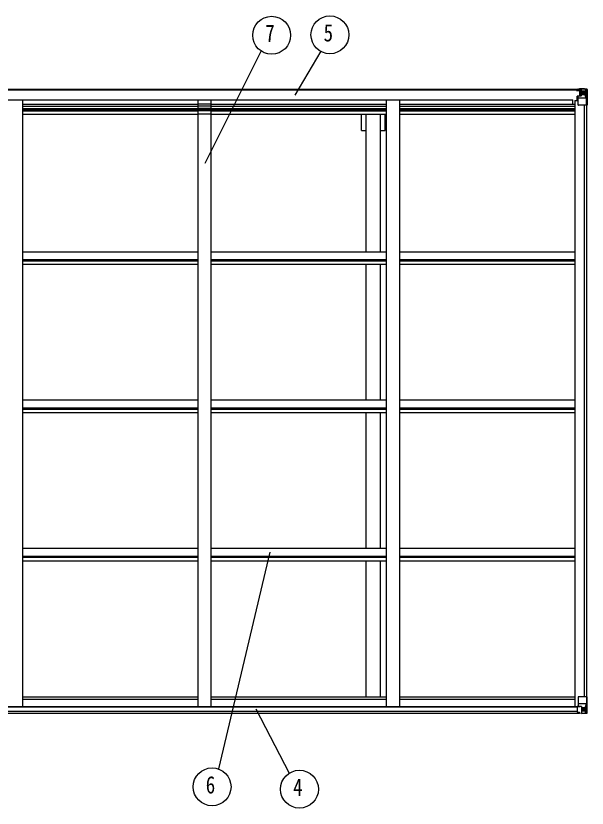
# Model space of a CAD drawing. Units: millimetres, scale not verified. Extents: x -10512 to 10512, y -7425 to 7425.
# Drawn here: x -2327 to -157, y -1169 to 1841 of the extents above; entities that cross this region are included whole.
import ezdxf
from ezdxf.enums import TextEntityAlignment as Align

# ---------------------------------------------------------------- set-up
doc = ezdxf.new("R2010")
doc.units = ezdxf.units.MM
doc.header["$LTSCALE"] = 30
for name, color, linetype in [('0-4_YKK_13', 4, 'Continuous'), ('0-5_YKK_A1', 4, 'Continuous'), ('0-6_YKK_D', 6, 'Continuous')]:
    doc.layers.add(name, color=color, linetype=linetype)
doc.styles.add('ＭＳ ゴシック', font='')
doc.styles.get('ＭＳ ゴシック').set_extended_font_data('MS Gothic')

msp = doc.modelspace()

# ---------------------------------------------------------------- linework, layer by layer
at = {"layer": '0-4_YKK_13'}
for p, q in [((-197.45, 1559.22), (-197.45, 1560.14)), ((-196.45, 1559.22), (-197.45, 1559.22)), ((-197.45, 1559.22), (-197.45, 1557.65)), ((-197.45, 1557.54), (-197.45, 1557.65)), ((-196.45, 1560.14), (-196.45, 1559.22)), ((-191.45, 1559.22), (-196.45, 1559.22)), ((-195.95, 1536.39), (-194.95, 1536.4)), ((-195.95, 1520.17), (-195.95, 1536.39)), ((-190.9, 1536.43), (-194.95, 1536.4)), ((-191.25, 1562.72), (-192.94, 1562.29)), ((-191.45, 1557.61), (-191.45, 1559.22)), ((-191.45, 1557.61), (-181.45, 1557.52)), ((-191.45, 1502.52), (-191.45, 1535.62)), ((-191.25, 1562.72), (-190.95, 1562.72)), ((-190.95, 1562.72), (-190.95, 1562.29)), ((-180.28, 1538.16), (-190.62, 1536.51)), ((-190.62, 1535.88), (-180.28, 1537.53)), ((-190.62, 1536.51), (-190.62, 1535.88)), ((-189.45, 1559.48), (-181.45, 1559.48)), ((-189.45, 1559.45), (-181.45, 1559.45)), ((-185.95, 1564.92), (-179.45, 1564.52)), ((-185.95, 1564.03), (-185.95, 1564.92)), ((-179.45, 1563.63), (-185.95, 1564.03)), ((-185.95, 1563.52), (-185.95, 1564.03)), ((-185.95, 1563.52), (-185.95, 1563.11)), ((-185.95, 1563.11), (-180.95, 1563.02)), ((-185.95, 1563.11), (-185.95, 1562.29)), ((-184.95, 1537.42), (-184.95, 1557.38)), ((-181.06, 1557.15), (-184.95, 1557.15)), ((-184.95, 1553.52), (-180.95, 1553.52)), ((-184.95, 1545.32), (-180.95, 1545.32)), ((-181.45, 1559.48), (-181.45, 1557.52)), ((-181.45, 1558.45), (-180.95, 1558.45)), ((-181.45, 1557.36), (-181.45, 1557.52)), ((-181.45, 1557.52), (-181.45, 1557.52)), ((-180.95, 1558.81), (-179.45, 1558.81)), ((-180.95, 1555.28), (-179.45, 1555.28)), ((-180.95, 1541.72), (-179.45, 1541.72)), ((-180.28, 1537.53), (-180.28, 1538.16)), ((-179.45, 1538.42), (-179.45, 1564.52)), ((-179.45, 1564.4), (-167.45, 1563.62)), ((-178.45, 1555.28), (-179.45, 1555.28)), ((-167.45, 1555.28), (-179.45, 1555.28)), ((-167.45, 1541.72), (-179.45, 1541.72)), ((-172.93, 1548.08), (-172.93, 1547.12)), ((-165.12, 1555.22), (-167.45, 1555.28)), ((-167.45, 1541.72), (-165.12, 1541.75)), ((-167.45, 1541.72), (-167.45, 1541.72)), ((-167.36, 1563.61), (-159.44, 1563.14)), ((-165.12, 1541.75), (-165.12, 1555.22)), ((-160.84, 1528.4), (-164.98, 1540.49)), ((-164.26, 1558.73), (-161.53, 1562.4)), ((-160.3, 1562.17), (-160.29, 1562.1)), ((-160.29, 1501.52), (-160.29, 1562.1)), ((-158.39, 1563.23), (-158.39, 1563.23)), ((-158.39, 1563.19), (-158.39, 1563.22)), ((-157.45, 1562.23), (-157.45, 1562.19)), ((-194.95, 1534.66), (-195.95, 1534.67)), ((-195.95, 1524.52), (-191.45, 1524.52)), ((-167.45, 1528.19), (-191.45, 1528.19)), ((-160.84, 1528.4), (-167.45, 1528.19)), ((-160.29, 1501.52), (-190.45, 1501.52)), ((-191.45, -746.92), (-191.45, -780.01)), ((-157.45, -745.92), (-190.45, -745.92)), ((-160.29, -745.92), (-160.29, -806.5)), ((-157.45, -806.63), (-157.45, -745.92)), ((-185.95, -782.13), (-194.95, -782.16)), ((-167.45, -772.58), (-191.45, -772.58)), ((-190.62, -780.27), (-180.28, -781.93)), ((-190.62, -780.91), (-190.62, -780.27)), ((-182.97, -782.13), (-190.62, -780.91)), ((-179.45, -782.13), (-185.95, -782.13)), ((-180.28, -781.93), (-180.28, -782.13)), ((-179.45, -782.13), (-179.45, -808.92)), ((-160.84, -772.8), (-167.45, -772.58)), ((-160.84, -772.8), (-164.98, -784.88)), ((-195.95, -783.07), (-195.95, -803.23)), ((-194.95, -803.94), (-185.95, -804)), ((-185.95, -809.31), (-185.95, -803.37)), ((-179.45, -786.12), (-167.45, -786.12)), ((-167.45, -799.67), (-179.45, -799.67)), ((-179.45, -808.8), (-167.45, -808.02)), ((-171.97, -792.48), (-171.97, -791.52)), ((-167.45, -786.11), (-167.45, -786.12)), ((-167.45, -786.11), (-165.12, -786.15)), ((-165.12, -799.62), (-167.45, -799.68)), ((-167.36, -808.01), (-159.44, -807.54)), ((-165.12, -786.15), (-165.12, -799.62)), ((-164.26, -803.13), (-161.53, -806.79)), ((-160.3, -806.57), (-160.29, -806.5)), ((-158.39, -807.58), (-158.39, -807.63))]:
    msp.add_line(p, q, dxfattribs=at)
for points in [[(-191.45, 1557.61), (-191.45, 1557.6), (-197.45, 1557.65)], [(-196.45, 1557.49), (-181.45, 1557.36), (-181.45, 1557.36)], [(-194.95, 1536.4), (-194.95, 1534.66), (-191.45, 1534.64)], [(-181.45, 1558.45), (-189.45, 1558.45), (-189.45, 1560.14)], [(-185.95, 1563.52), (-180.95, 1563.52), (-180.95, 1538.05)], [(-158.39, 1563.23), (-167.45, 1563.78), (-179.45, 1564.52)], [(-173.89, 1550), (-174.85, 1550), (-174.85, 1549.04), (-173.89, 1549.04)], [(-171.97, 1550.96), (-171.97, 1551.92), (-172.93, 1551.92), (-172.93, 1550.96)], [(-172.93, 1547.12), (-171.97, 1547.12), (-171.97, 1548.08)], [(-171.01, 1549.04), (-170.05, 1549.04), (-170.05, 1550), (-171.01, 1550)], [(-157.45, 1562.19), (-157.45, 1501.52), (-160.29, 1501.52)], [(-195.95, -803.23), (-195.94, -803.33), (-185.95, -803.37)], [(-158.39, -807.63), (-167.45, -808.18), (-185.95, -809.31)], [(-173.89, -793.44), (-174.85, -793.44), (-174.85, -794.4), (-173.89, -794.4)], [(-171.97, -791.52), (-172.93, -791.52), (-172.93, -792.48)], [(-172.93, -795.36), (-172.93, -796.32), (-171.97, -796.32), (-171.97, -795.36)], [(-171.01, -794.4), (-170.05, -794.4), (-170.05, -793.44), (-171.01, -793.44)]]:
    msp.add_lwpolyline(points, dxfattribs=at)
for centre in [(-172.45, 1549.52), (-172.45, -793.92)]:
    msp.add_circle(centre, 5.3, dxfattribs=at)
for centre, radius, start, end in [((-196.59, 1565.18), 7.69, 263.56574, 271.03001), ((-190.51, 1535.58), 0.937, 96.73234, 177.67791), ((-190.51, 1534.94), 0.937, 96.73234, 177.67791), ((-181.45, 1559.98), 0.5, 270.00309, 0.00198), ((-181.45, 1559.95), 0.5, 269.99891, 359.99891), ((-181.45, 1557.02), 0.5, 359.95536, 89.47105), ((-181.46, 1556.85), 0.513, 358.95293, 88.11972), ((-180.39, 1539.09), 0.937, 276.73234, 357.67791), ((-180.39, 1538.46), 0.937, 276.73234, 357.67791), ((-173.89, 1550.96), 0.96, 270, 0), ((-173.89, 1548.08), 0.96, 0, 90), ((-171.01, 1550.96), 0.96, 180, 270), ((-171.01, 1548.08), 0.96, 90, 180), ((-161.58, 1562.23), 1.28, 357.54105, 48.82169), ((-159.6, 1575.84), 12.7, 264.89689, 270.75534), ((-158.45, 1562.23), 0.999, 0.04917, 86.5576), ((-158.45, 1562.23), 1, 359.99921, 86.49983), ((-158.45, 1562.19), 0.999, 0.04917, 86.5576), ((-190.45, 1502.52), 1, 180, 270), ((-190.45, -746.92), 1, 90, 180), ((-190.51, -779.34), 0.937, 182.32209, 263.26766), ((-190.51, -779.98), 0.937, 182.32209, 263.26766), ((-180.39, -782.86), 0.937, 50.93398, 83.26766), ((-173.89, -792.48), 0.96, 270, 0), ((-173.89, -795.36), 0.96, 0, 90), ((-171.01, -792.48), 0.96, 180, 270), ((-171.01, -795.36), 0.96, 90, 180), ((-161.58, -806.62), 1.28, 311.17831, 2.45895), ((-159.6, -820.23), 12.7, 89.24466, 95.10311), ((-158.45, -806.59), 0.999, 273.4424, 359.95083), ((-158.45, -806.62), 0.999, 273.4424, 359.95083), ((-158.45, -806.63), 1, 273.50017, 0.00079)]:
    msp.add_arc(centre, radius, start, end, dxfattribs=at)
for centre, major_axis, ratio, start_param, end_param in [((-85.7, 1555.28), (-81.75, 0), 0.061163, 6.2824128, 6.2831853), ((-162.25, 1555.14), (-0.03, 5), 0.573921, 0.7672717, 1.551125), ((-163.71, 1541.77), (0, 3), 0.468246, 1.5772882, 2.0127935), ((-160.58, 1560.21), (0.02, 3), 0.466854, 0.125683, 0.7596956), ((-160.39, 1563.31), (-2, 0.12), 0.060933, 2.0712557, 3.1453404), ((-359.39, 1575.54), (-201, 12.36), 0.060933, 3.1453404, 3.145839), ((-161.56, 1530.75), (-0.85, 2.32), 0.403757, 3.0087805, 3.9744392), ((-194.95, -783.07), (-1, -0.021), 0.906239, 4.6936843, 6.2644806), ((-161.56, -775.15), (-0.85, -2.32), 0.403757, 2.3087461, 3.2744049), ((-194.95, -803.23), (-1, 0.012), 0.707053, 0.1587743, 1.5795216), ((-85.7, -799.67), (-81.75, 0), 0.061163, 0, 0.0007725), ((-162.25, -799.54), (-0.03, -5), 0.573921, 4.7320603, 5.5159136), ((-163.71, -786.17), (0, -3), 0.468246, 4.2703918, 4.7058971), ((-160.58, -804.61), (0.02, -3), 0.466854, 5.5234897, 6.1575023), ((-160.39, -807.71), (-2, -0.12), 0.060933, 3.1378449, 4.2119296), ((-359.39, -819.94), (-201, -12.36), 0.060933, 3.1373463, 3.1378449)]:
    msp.add_ellipse(centre, major_axis=major_axis, ratio=ratio, start_param=start_param, end_param=end_param, dxfattribs=at)
at = {"layer": '0-5_YKK_A1'}
for p, q in [((-3757.95, 1562.29), (-180.95, 1562.29)), ((-3757.95, 1560.14), (-180.95, 1560.14)), ((-3726.95, 1522), (-211.95, 1522)), ((-2302.45, 1521.99), (-2302.45, -781.94)), ((-2302.45, 1506.49), (-1636.45, 1506.49)), ((-1636.45, 1521.99), (-1636.45, -781.94)), ((-1586.45, 1506.49), (-1636.45, 1506.49)), ((-1586.45, 1521.99), (-1586.45, -781.94)), ((-1586.45, 1506.49), (-920.45, 1506.49)), ((-920.45, 1521.99), (-920.45, -781.94)), ((-870.45, 1521.99), (-870.45, -781.94)), ((-870.45, 1506.49), (-204.45, 1506.49)), ((-211.95, 1506.49), (-211.95, 1522)), ((-204.45, 1520.17), (-204.45, -781.94)), ((-204.45, 1520.17), (-191.45, 1520.17)), ((-2302.45, 1498.09), (-1636.45, 1498.09)), ((-2302.45, 1489.89), (-1636.45, 1489.89)), ((-2302.45, 1485.97), (-1636.45, 1485.97)), ((-2302.45, 1480.89), (-1636.45, 1480.89)), ((-1586.45, 1498.09), (-1636.45, 1498.09)), ((-1586.45, 1489.89), (-1636.45, 1489.89)), ((-1586.45, 1485.97), (-1636.45, 1485.97)), ((-1586.45, 1480.89), (-1636.45, 1480.89)), ((-1586.45, 1498.09), (-920.45, 1498.09)), ((-1586.45, 1489.89), (-920.45, 1489.89)), ((-1586.45, 1485.97), (-920.45, 1485.97)), ((-1586.45, 1480.89), (-920.45, 1480.89)), ((-870.45, 1498.09), (-204.45, 1498.09)), ((-870.45, 1489.89), (-204.45, 1489.89)), ((-870.45, 1485.97), (-204.45, 1485.97)), ((-870.45, 1480.89), (-204.45, 1480.89)), ((-169.15, 1501.52), (-169.15, -745.92)), ((-159.45, 1501.52), (-159.45, -745.92)), ((-2302.45, 1467.88), (-1636.45, 1467.88)), ((-1586.45, 1467.88), (-1636.45, 1467.88)), ((-1586.45, 1467.88), (-920.45, 1467.88)), ((-1014.65, 1406.29), (-1014.65, 1466.69)), ((-996.95, 945.1), (-996.95, 1466.69)), ((-941.95, 945.1), (-941.95, 1466.69)), ((-924.25, 1406.29), (-924.25, 1466.69)), ((-870.45, 1467.88), (-204.45, 1467.88)), ((-1014.65, 1406.29), (-996.95, 1406.29)), ((-941.95, 1406.29), (-924.25, 1406.29)), ((-2302.45, 945.22), (-1636.48, 945.22)), ((-1636.45, 945.22), (-1636.48, 945.22)), ((-1586.45, 945.22), (-920.48, 945.22)), ((-870.45, 945.22), (-204.48, 945.22)), ((-2302.45, 915.49), (-1636.48, 915.49)), ((-2302.45, 910.94), (-1636.48, 910.94)), ((-1636.45, 915.49), (-1636.48, 915.49)), ((-1636.45, 910.94), (-1636.48, 910.94)), ((-1586.45, 915.49), (-920.48, 915.49)), ((-1586.45, 910.94), (-920.48, 910.94)), ((-870.45, 915.49), (-204.48, 915.49)), ((-870.45, 910.94), (-204.48, 910.94)), ((-2302.45, 897.93), (-1636.48, 897.93)), ((-1636.45, 897.93), (-1636.48, 897.93)), ((-1586.45, 897.93), (-920.48, 897.93)), ((-996.95, 381.95), (-996.95, 896.73)), ((-941.95, 381.95), (-941.95, 896.73)), ((-870.45, 897.93), (-204.48, 897.93)), ((-2302.45, 382.07), (-1636.48, 382.07)), ((-1636.45, 382.07), (-1636.48, 382.07)), ((-1586.45, 382.07), (-920.48, 382.07)), ((-870.45, 382.07), (-204.48, 382.07)), ((-2302.45, 352.34), (-1636.48, 352.34)), ((-2302.45, 347.79), (-1636.48, 347.79)), ((-2302.45, 334.78), (-1636.48, 334.78)), ((-1636.45, 352.34), (-1636.48, 352.34)), ((-1636.45, 347.79), (-1636.48, 347.79)), ((-1636.45, 334.78), (-1636.48, 334.78)), ((-1586.45, 352.34), (-920.48, 352.34)), ((-1586.45, 347.79), (-920.48, 347.79)), ((-1586.45, 334.78), (-920.48, 334.78)), ((-996.95, -181.2), (-996.95, 333.58)), ((-941.95, -181.2), (-941.95, 333.58)), ((-870.45, 352.34), (-204.48, 352.34)), ((-870.45, 347.79), (-204.48, 347.79)), ((-870.45, 334.78), (-204.48, 334.78)), ((-2302.45, -181.07), (-1636.48, -181.07)), ((-1636.45, -181.07), (-1636.48, -181.07)), ((-1586.45, -181.07), (-920.48, -181.07)), ((-870.45, -181.07), (-204.48, -181.07)), ((-2302.45, -210.81), (-1636.48, -210.81)), ((-2302.45, -215.36), (-1636.48, -215.36)), ((-2302.45, -228.37), (-1636.48, -228.37)), ((-1636.45, -210.81), (-1636.48, -210.81)), ((-1636.45, -215.36), (-1636.48, -215.36)), ((-1636.45, -228.37), (-1636.48, -228.37)), ((-1586.45, -210.81), (-920.48, -210.81)), ((-1586.45, -215.36), (-920.48, -215.36)), ((-1586.45, -228.37), (-920.48, -228.37)), ((-996.95, -744.96), (-996.95, -229.56)), ((-941.95, -744.96), (-941.95, -229.56)), ((-870.45, -210.81), (-204.48, -210.81)), ((-870.45, -215.36), (-204.48, -215.36)), ((-870.45, -228.37), (-204.48, -228.37)), ((-2302.45, -745.77), (-1636.45, -745.77)), ((-1586.45, -745.77), (-920.45, -745.77)), ((-870.45, -745.77), (-204.45, -745.77)), ((-3754.71, -781.94), (-184.19, -781.94)), ((-2302.45, -754.11), (-1636.45, -754.11)), ((-1586.45, -754.11), (-920.45, -754.11)), ((-870.45, -754.11), (-204.45, -754.11)), ((-3752.95, -807.71), (-185.95, -807.71)), ((-3742.95, -784.2), (-195.95, -784.2)), ((-3742.95, -799.81), (-195.95, -799.81))]:
    msp.add_line(p, q, dxfattribs=at)
at = {"layer": '0-6_YKK_D'}
for p, q in [((-1608.08, 1281.69), (-1395.13, 1707.35)), ((-1266.53, 1539.8), (-1167.83, 1707.43)), ((-1362.23, -196.24), (-1558.23, -1019.68)), ((-1416.5, -790.7), (-1289.32, -1036.09))]:
    msp.add_line(p, q, dxfattribs=at)
for centre in [(-1355.85, 1767.69), (-1134.48, 1769.47), (-1582.11, -1087.6), (-1250.26, -1096.57)]:
    msp.add_circle(centre, 72, dxfattribs=at)

# ---------------------------------------------------------------- texts
at = {"layer": '0-6_YKK_D', "style": 'ＭＳ ゴシック', "width": 0.8}
for s, p in [('7', (-1379.85, 1722.69)), ('5', (-1158.48, 1724.47)), ('6', (-1606.11, -1132.6)), ('4', (-1274.26, -1141.57))]:
    msp.add_text(s, height=65.98, dxfattribs=at).set_placement(p, align=Align.BOTTOM_LEFT)

doc.saveas('drawing.dxf')
